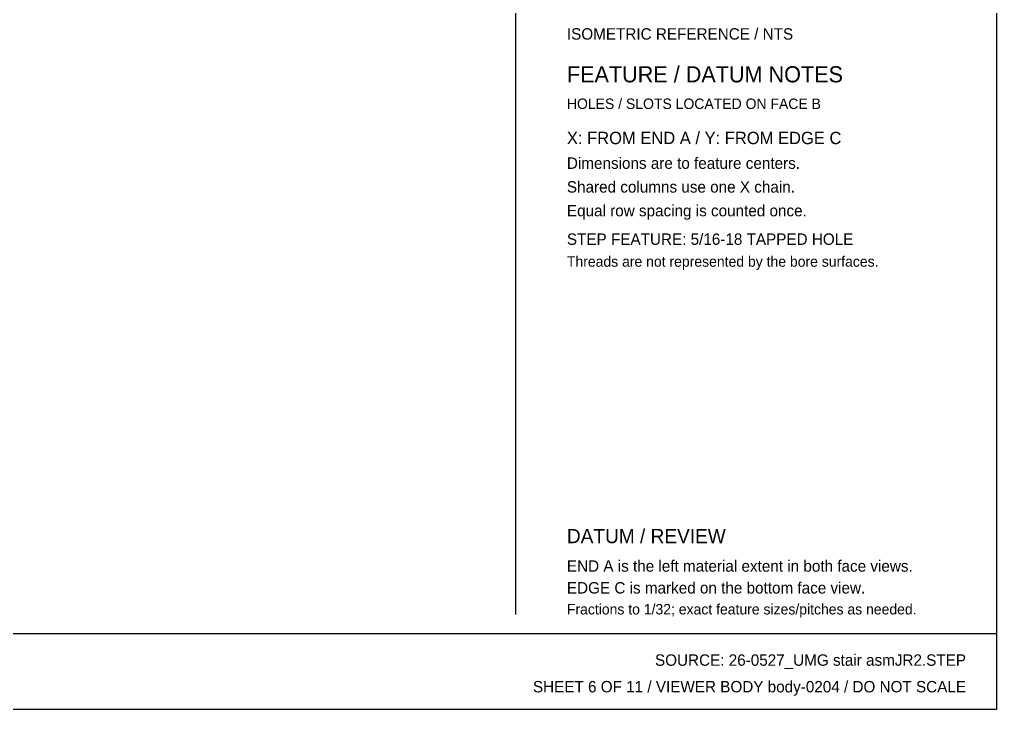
# Model space of a CAD drawing. Header units: inches. Extents: x 0.5 to 33.5, y 0.5 to 21.5.
# Drawn here: x 19.25 to 33.53, y 0.47 to 10.56 of the extents above; entities that cross this region are included whole.
import ezdxf
from ezdxf.enums import TextEntityAlignment as Align

# ---------------------------------------------------------------- set-up
doc = ezdxf.new("R2010")
doc.units = ezdxf.units.IN
doc.header["$MEASUREMENT"] = 0

msp = doc.modelspace()

# ---------------------------------------------------------------- linework, layer by layer
at = {"layer": 'OUTLINE'}
for p, q in [((33.528, 21.528), (33.528, 0.472)), ((26.5, 18.875), (26.5, 1.861)), ((0.472, 1.583), (33.528, 1.583)), ((33.528, 0.472), (0.472, 0.472))]:
    msp.add_line(p, q, dxfattribs=at)

# ---------------------------------------------------------------- texts
at = {"layer": 'ANNOTATION'}
for s, height, p in [('ISOMETRIC REFERENCE / NTS', 0.16667, (27.25, 10.264)), ('FEATURE / DATUM NOTES', 0.23611, (27.25, 9.639)), ('HOLES / SLOTS LOCATED ON FACE B', 0.15278, (27.25, 9.25)), ('X: FROM END A / Y: FROM EDGE C', 0.18056, (27.25, 8.736)), ('Dimensions are to feature centers.', 0.16667, (27.25, 8.375)), ('Shared columns use one X chain.', 0.16667, (27.25, 8.028)), ('Equal row spacing is counted once.', 0.16667, (27.25, 7.681)), ('STEP FEATURE: 5/16-18 TAPPED HOLE', 0.16667, (27.25, 7.264)), ('Threads are not represented by the bore surfaces.', 0.15278, (27.25, 6.944)), ('DATUM / REVIEW', 0.20833, (27.25, 2.903)), ('END A is the left material extent in both face views.', 0.16667, (27.25, 2.486)), ('EDGE C is marked on the bottom face view.', 0.16667, (27.25, 2.167)), ('Fractions to 1/32; exact feature sizes/pitches as needed.', 0.15278, (27.25, 1.861))]:
    msp.add_text(s, height=height, dxfattribs=at).set_placement(p)
for s, p in [('SOURCE: 26-0527_UMG stair asmJR2.STEP', (33.083, 1.111)), ('SHEET 6 OF 11 / VIEWER BODY body-0204 / DO NOT SCALE', (33.083, 0.722))]:
    msp.add_text(s, height=0.16667, dxfattribs=at).set_placement(p, align=Align.RIGHT)

doc.saveas('drawing.dxf')
